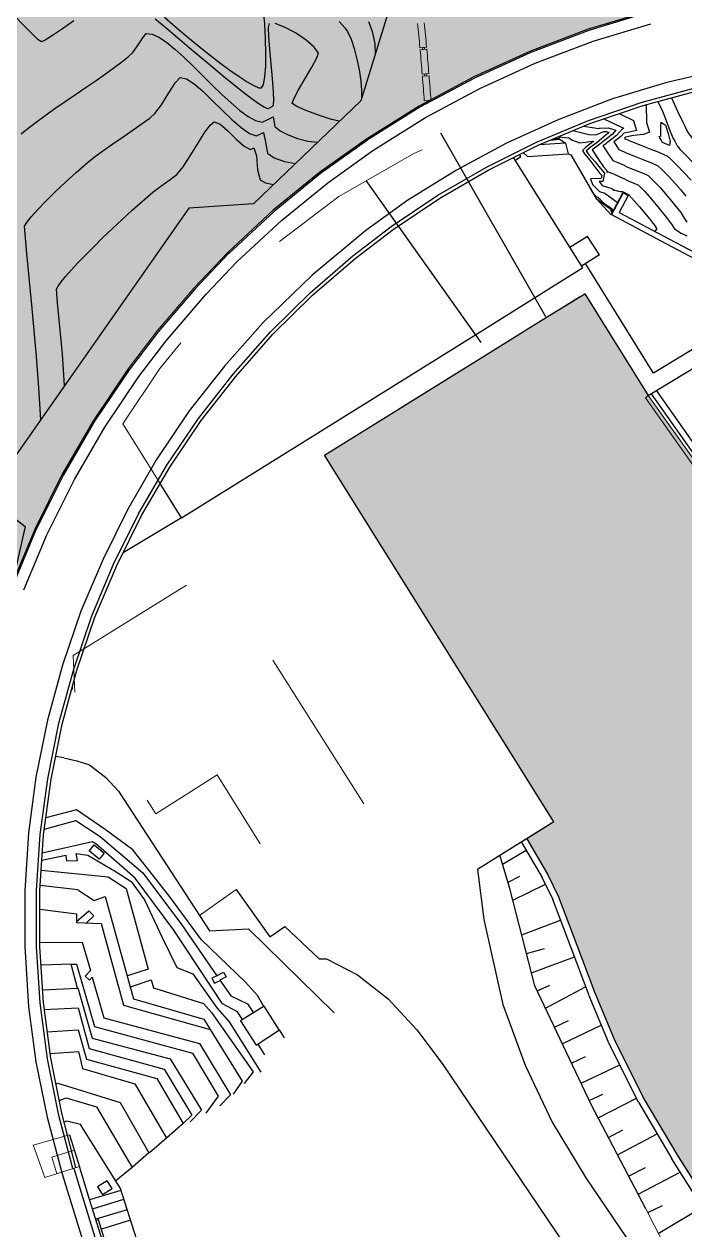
# Model space of a CAD drawing. Extents: x -367 to 63045, y 275 to 109039.
# Drawn here: x 62141.7 to 62200.9, y 108407.4 to 108515.5 of the extents above; entities that cross this region are included whole.
import ezdxf

# ---------------------------------------------------------------- set-up
doc = ezdxf.new("R2010")
doc.units = 0
doc.header["$LTSCALE"] = 25.401856
doc.header["$MEASUREMENT"] = 0
doc.linetypes.add('DOT', pattern=[0.55, 0.3, -0.25])
doc.linetypes.add('TRATTOPUNTO2', pattern=[12.7, 6.35, -3.175, 0, -3.175])
for name, color, linetype in [('assi', 6, 'TRATTOPUNTO2'), ('Bâti', 7, 'Continuous'), ('colore lago', 131, 'Continuous'), ('Couronnement', 7, 'Continuous'), ('curve livello 1m', 2, 'Continuous'), ('curve livello 5m', 7, 'Continuous'), ('LIN010CO', 2, 'Continuous'), ('LIN025CO', 7, 'Continuous'), ('pendenze', 2, 'Continuous'), ('Per+Mod Surf', 7, 'Continuous'), ('SCALE', 2, 'Continuous'), ('Strade', 7, 'Continuous'), ('TalusHautBas', 7, 'Continuous'), ('TRATTCOLO-32', 255, 'Continuous'), ('VOIRIE', 7, 'Continuous')]:
    doc.layers.add(name, color=color, linetype=linetype)
doc.layers.add('Colori bordi', color=5, linetype='Continuous', plot=False)
doc.layers.add('no_plot', color=5, linetype='Continuous', plot=False)

# ---------------------------------------------------------------- blocks, each defined once
blk = doc.blocks.new('INVISIBLE')
at = {"color": 0}
for p, q in [((-0.0375, 0), (0.0375, 0)), ((0, -0.0375), (0, 0.0375))]:
    blk.add_line(p, q, dxfattribs=at)
at = {"flags": 1}
for tag, p in [('POINTNUMBER', (0, 0)), ('COMMENT', (0, -1.25))]:
    blk.add_attdef(tag, p, '', height=1, dxfattribs=at)
blk = doc.blocks.new('barrageflott')
at = {"layer": 'TRATTCOLO-32'}
h = blk.add_hatch(color=256, dxfattribs=at)
h.paths.add_polyline_path([(0.29, 0.12, 0.002639), (0.13, 2.31), (-0.47, 2.26, -0.002639), (-0.31, 0.07)])
h.paths.add_polyline_path([(0.11, 2.5, 0.002639), (-0.08, 4.69), (-0.67, 4.64, -0.002639), (-0.48, 2.45)])
h.paths.add_polyline_path([(-0.09, 4.88, 0.002639), (-0.31, 7.07), (-0.9, 7.01, -0.002639), (-0.69, 4.82)])
h.paths.add_polyline_path([(-0.33, 7.26, 0.002639), (-0.57, 9.44), (-1.16, 9.38, -0.002639), (-0.92, 7.2)])
h.paths.add_polyline_path([(-0.59, 9.63, 0.002639), (-0.85, 11.82), (-1.45, 11.74, -0.002639), (-1.18, 9.56)])
h.paths.add_polyline_path([(-0.88, 12, 0.002639), (-1.17, 14.19), (-1.76, 14.1, -0.002639), (-1.47, 11.93)])
at = {"layer": 'LIN010CO', "lineweight": 0}
for p, q in [((-0.69, 4.82), (-0.09, 4.88)), ((-0.67, 4.64), (-0.08, 4.69)), ((-0.48, 2.45), (0.11, 2.5)), ((-0.47, 2.26), (0.13, 2.31)), ((-0.31, 0.07), (0.29, 0.12))]:
    blk.add_line(p, q, dxfattribs=at)
for centre in [(-0.38, 4.76), (-0.18, 2.38), (0, 0)]:
    blk.add_circle(centre, 0.095, dxfattribs=at)
for radius, start, end in [(207.74, 5.2868, 5.8917), (208.34, 5.2868, 5.8917), (207.74, 4.6296, 5.2345), (208.34, 4.6296, 5.2345), (207.74, 3.9725, 4.5773), (208.34, 3.9725, 4.5773)]:
    blk.add_arc((-207.55, -14.32), radius, start, end, dxfattribs=at)

msp = doc.modelspace()

# ---------------------------------------------------------------- hatches: boundary and pattern name
at = {"layer": 'colore lago', "linetype": 'Continuous', "lineweight": 0}
for points in [[(62184.44037, 108578.69715), (62185.03434, 108578.125), (62185.55328, 108577.07553), (62184.71184, 108576.84218), (62189.10999, 108571.21279), (62202.4034, 108574.89937), (62203.10581, 108574.00033), (62197.58567, 108564.24353), (62201.98383, 108558.61423), (62202.78383, 108560.02814), (62202.78383, 108558.46665), (62203.82904, 108556.4937), (62204.32435, 108555.55874), (62204.73393, 108554.78562), (62204.99715, 108554.28875), (62205.31668, 108553.6856), (62206.09904, 108553.14835), (62206.994, 108552.58011), (62207.77037, 108552.12865), (62208.28489, 108551.88137), (62208.98831, 108551.7939), (62209.75528, 108551.70767), (62210.27698, 108551.52482), (62211.05005, 108551.20587), (62211.84255, 108550.8465), (62212.31081, 108550.58878), (62213.28943, 108549.57594), (62214.66393, 108548.14578), (62215.45723, 108547.3376), (62216.16484, 108546.6219), (62216.68181, 108546.10437), (62216.90318, 108545.89072), (62217.44028, 108545.65476), (62218.04836, 108545.19124), (62218.87708, 108544.48294), (62219.4919, 108543.90061), (62219.85139, 108543.51423), (62220.22605, 108542.63483), (62220.56531, 108541.56721), (62220.9211, 108540.79857), (62221.36372, 108540.51775), (62221.86652, 108540.21289), (62222.46332, 108539.50212), (62223.10529, 108538.59681), (62223.70955, 108537.87247), (62224.20518, 108537.55122), (62224.69366, 108537.28115), (62225.15194, 108537.02649), (62225.71553, 108536.65965), (62226.50081, 108536.12628), (62227.3663, 108535.52374), (62228.1705, 108534.9494), (62229.08636, 108534.26713), (62230.1381, 108533.46091), (62231.0102, 108532.77261), (62231.91617, 108532.02959), (62232.79706, 108531.29172), (62233.57004, 108530.62991), (62234.15231, 108530.11507), (62234.46103, 108529.81812), (62235.02241, 108528.93574), (62235.50983, 108528.21194), (62236.1616, 108527.97079), (62237.88452, 108527.35259), (62236.19155, 108519.02067), (62235.95115, 108517.8376), (62230.60336, 108518.76617), (62225.09835, 108519.31118), (62219.53535, 108519.50718), (62213.99236, 108519.34019), (62208.44135, 108518.81819), (62202.96136, 108517.90819), (62197.53735, 108516.63019), (62192.21835, 108515.03521), (62187.02936, 108513.0682), (62181.96335, 108510.75821), (62177.07535, 108508.14421), (62172.35535, 108505.18521), (62168.15134, 108502.19022), (62163.99534, 108498.79922), (62159.92034, 108495.02322), (62156.87234, 108491.82123), (62153.58533, 108487.9912), (62151.00034, 108484.57322), (62147.89234, 108479.97022), (62145.09534, 108475.15423), (62142.62333, 108470.19523), (62140.49932, 108465.06123), (62138.70632, 108459.79123), (62137.26532, 108454.41924), (62136.17032, 108448.97023), (62135.44131, 108443.47724), (62135.08431, 108438.09823), (62135.07531, 108432.54122), (62135.4223, 108426.97924), (62136.1643, 108421.48524), (62137.24929, 108416.02824), (62138.11624, 108412.81415), (62136.87629, 108410.16824), (62132.8128, 108408.61126), (62132.07881, 108409.20236), (62131.22289, 108409.67071), (62130.50179, 108409.8758), (62129.73905, 108409.66836), (62128.79583, 108409.16644), (62127.82182, 108408.63823), (62126.9667, 108408.35186), (62126.4708, 108408.43826), (62125.54632, 108408.64534), (62123.26174, 108409.24028), (62120.33075, 108410.05585), (62117.14751, 108410.95602), (62114.10621, 108411.80472), (62111.601, 108412.46593), (62110.85667, 108412.63236), (62109.99272, 108412.81634), (62109.48217, 108412.93677), (62108.8675, 108413.23396), (62108.1109, 108413.60641), (62106.96975, 108414.09549), (62105.58923, 108414.65753), (62104.07452, 108415.25987), (62102.53083, 108415.86981), (62101.06332, 108416.45468), (62099.7772, 108416.98179), (62098.77764, 108417.41846), (62098.12077, 108417.74642), (62097.08202, 108418.402), (62094.14205, 108420.10043), (62090.9826, 108422.11739), (62089.00829, 108423.4159), (62089.0084, 108612.37278), (62120.88999, 108629.95032), (62123.51589, 108627.78348), (62127.40046, 108624.87082), (62132.09238, 108621.99255), (62137.11189, 108618.69874), (62141.9676, 108615.09259), (62145.99091, 108612.94276), (62152.41989, 108607.98332), (62153.53281, 108607.46368), (62154.64574, 108606.94403), (62153.74834, 108606.61531), (62152.36859, 108606.1099), (62157.20571, 108600.8529), (62170.15914, 108605.59782), (62170.93166, 108604.75824), (62166.215, 108594.58868), (62171.05211, 108589.33168), (62172.53972, 108592.53911), (62173.61881, 108592.04274), (62173.89927, 108591.77136), (62174.52108, 108591.27829), (62175.29877, 108590.71102), (62176.16099, 108590.1049), (62177.03637, 108589.49528), (62177.85355, 108588.91749), (62178.54117, 108588.40689), (62179.02787, 108587.99882), (62179.46911, 108587.46018), (62180.05431, 108586.73849), (62180.60099, 108586.11149), (62181.23677, 108585.39235), (62181.56921, 108585.00258), (62181.87023, 108584.35861), (62182.1683, 108583.51591), (62182.76671, 108581.60651), (62183.0726, 108580.72588), (62183.38664, 108580.01867)], [(62336.92323, 108293.04813), (62333.90524, 108303.27811), (62333.50124, 108310.92212), (62334.36424, 108318.97013), (62332.61625, 108325.87713), (62326.06826, 108334.70213), (62319.40526, 108340.13313), (62316.61826, 108344.33414), (62312.52126, 108349.63313), (62306.31327, 108355.78014), (62304.17027, 108355.55414), (62302.59827, 108357.25814), (62302.86027, 108361.51714), (62293.86072, 108373.91181), (62285.29071, 108385.71488), (62282.40962, 108385.02816), (62274.51151, 108391.43158), (62273.76615, 108394.55875), (62260.40498, 108410.55144), (62260.52889, 108410.65209), (62260.3153, 108410.90117), (62255.5903, 108416.41117), (62250.33131, 108421.94018), (62241.24231, 108431.17917), (62234.98331, 108437.62619), (62227.60532, 108445.26418), (62220.97633, 108452.32219), (62211.76733, 108462.6542), (62208.62233, 108466.7012), (62197.58734, 108482.1832), (62191.89137, 108491.3199), (62191.43882, 108491.03891), (62186.59769, 108488.03303), (62181.27969, 108484.73108), (62168.59034, 108476.85222), (62174.6282, 108467.19098), (62189.12332, 108443.99721), (62186.69934, 108442.47111), (62188.56332, 108439.28421), (62189.55032, 108437.2682), (62191.19031, 108432.91621), (62192.78731, 108428.64721), (62194.52631, 108424.4992), (62197.2043, 108419.1592), (62200.2003, 108414.07821), (62204.1643, 108407.81121), (62206.6852, 108403.75234), (62207.99329, 108401.6462), (62212.81229, 108394.01118), (62216.40901, 108388.33722), (62217.92529, 108388.60119), (62221.00729, 108386.75419), (62224.21728, 108383.37418), (62224.25628, 108374.64619), (62231.54027, 108364.01618), (62237.33527, 108356.54217), (62246.91026, 108344.37718), (62258.01525, 108328.60216), (62257.89824, 108328.25189), (62266.16024, 108316.11416), (62275.87224, 108302.28214), (62285.89723, 108284.80716), (62293.80836, 108270.24562), (62344.47634, 108270.24559), (62342.63322, 108276.55612), (62338.51123, 108287.84912)]]:
    msp.add_hatch(color=256, dxfattribs=at).paths.add_polyline_path(points)

# ---------------------------------------------------------------- linework, layer by layer
at = {"layer": 'assi', "ltscale": 3}
for p, q in [((62178.96706, 108505.72589), (62188.37801, 108489.29037)), ((62172.29593, 108501.46154), (62182.60357, 108486.94653))]:
    msp.add_line(p, q, dxfattribs=at)
at = {"layer": 'Bâti', "color": 2, "linetype": 'Continuous'}
for p, q in [((62190.17735, 108504.82322), (62187.80886, 108504.66429)), ((62188.79321, 108505.0773), (62189.66821, 108505.18164)), ((62189.0613, 108505.18979), (62189.66465, 108505.26172)), ((62186.15735, 108503.60722), (62186.05327, 108503.80308)), ((62186.38057, 108503.96497), (62186.76434, 108503.63122)), ((62186.76434, 108503.63122), (62190.41235, 108503.86023)), ((62185.47285, 108503.52237), (62191.68634, 108493.64222)), ((62185.68608, 108503.30347), (62186.15735, 108503.60722)), ((62194.25713, 108498.38938), (62195.31766, 108500.37788)), ((62195.34084, 108500.3655), (62194.52971, 108498.84725)), ((62195.78185, 108500.12988), (62194.97072, 108498.61163)), ((62195.34084, 108500.3655), (62195.78185, 108500.12988)), ((62194.29635, 108498.40722), (62194.25713, 108498.38938)), ((62194.52971, 108498.84725), (62194.29635, 108498.40722)), ((62194.29635, 108498.40722), (62198.72133, 108496.06042)), ((62192.14334, 108496.45522), (62190.55338, 108495.46758)), ((62193.21934, 108494.80122), (62192.14334, 108496.45522)), ((62198.72133, 108496.06042), (62210.30834, 108489.91521)), ((62193.21934, 108494.80122), (62191.60344, 108493.79747)), ((62198.05834, 108484.19321), (62191.96298, 108494.02081)), ((62189.16422, 108492.04613), (62191.70734, 108493.63222)), ((62182.20762, 108487.70747), (62189.16422, 108492.04613)), ((62188.24674, 108489.05695), (62191.89137, 108491.31991)), ((62191.89137, 108491.31991), (62197.58734, 108482.18322)), ((62183.40216, 108486.04894), (62188.24674, 108489.05695)), ((62155.78332, 108471.22724), (62182.20762, 108487.70747)), ((62202.08834, 108486.65622), (62198.05834, 108484.19321)), ((62168.59033, 108476.85224), (62183.40216, 108486.04894)), ((62197.58734, 108482.18322), (62202.95134, 108485.45621)), ((62202.88233, 108475.23621), (62197.87294, 108482.35748)), ((62198.31894, 108482.62963), (62203.27032, 108475.55693)), ((62189.12331, 108443.99722), (62168.59033, 108476.85224)), ((62155.78332, 108471.22724), (62153.86036, 108474.30746)), ((62155.78332, 108471.22724), (62150.54024, 108468.10019)), ((62146.00032, 108455.83925), (62145.99941, 108456.09844)), ((62189.12331, 108443.99722), (62182.30272, 108439.70309)), ((62189.12331, 108443.99722), (62183.34331, 108440.35822)), ((62186.21078, 108442.18537), (62188.07475, 108438.99847)), ((62186.69934, 108442.47112), (62188.56331, 108439.28422)), ((62148.39231, 108440.63724), (62147.4943, 108441.37125)), ((62147.49931, 108441.36725), (62147.95431, 108441.92824)), ((62147.95431, 108441.92824), (62148.84631, 108441.19124)), ((62148.84631, 108441.19124), (62148.39231, 108440.63724)), ((62188.05358, 108439.03467), (62189.04058, 108437.01866)), ((62188.56331, 108439.28422), (62189.55031, 108437.26822)), ((62189.01682, 108437.06718), (62190.65682, 108432.71519)), ((62189.55031, 108437.26822), (62191.1903, 108432.91623)), ((62190.65633, 108432.71647), (62192.25333, 108428.44747)), ((62191.1903, 108432.91623), (62192.7873, 108428.64723)), ((62158.94303, 108430.18892), (62159.5423, 108430.52524)), ((62159.5423, 108430.52524), (62159.78231, 108430.10223)), ((62158.9373, 108430.19724), (62158.4933, 108429.96225)), ((62158.4933, 108429.96225), (62158.7433, 108429.51224)), ((62158.7433, 108429.51224), (62159.2273, 108429.77423)), ((62159.78231, 108430.10223), (62159.2171, 108429.78859)), ((62192.25312, 108428.42327), (62193.99212, 108424.27526)), ((62192.7873, 108428.64723), (62194.5263, 108424.49922)), ((62163.1873, 108427.46324), (62161.0493, 108426.15224)), ((62164.5303, 108425.33123), (62163.1873, 108427.46324)), ((62161.0493, 108426.15224), (62162.4743, 108423.96023)), ((62162.4643, 108423.95324), (62164.54839, 108425.3433)), ((62194.00734, 108424.23896), (62196.68534, 108418.89896)), ((62194.5263, 108424.49922), (62197.2043, 108419.15922)), ((62196.70304, 108418.86366), (62199.69904, 108413.78266)), ((62197.2043, 108419.15922), (62200.2003, 108414.07822)), ((62145.7523, 108415.93224), (62146.6363, 108413.06625)), ((62200.2003, 108414.07822), (62204.16429, 108407.81122)), ((62147.54597, 108410.12694), (62146.6422, 108413.08446)), ((62206.47083, 108402.98252), (62199.69904, 108413.78266)), ((62146.13235, 108412.92246), (62148.34006, 108405.69646)), ((62149.11629, 108411.80924), (62148.25129, 108411.26325)), ((62148.25329, 108411.26424), (62148.68629, 108410.56925)), ((62148.68629, 108410.56925), (62149.5503, 108411.10924)), ((62149.5503, 108411.10924), (62149.11629, 108411.80924)), ((62148.68494, 108406.42226), (62147.54597, 108410.12694)), ((62148.35228, 108408.31725), (62148.12098, 108408.25663)), ((62149.05048, 108405.97275), (62148.35228, 108408.31725))]:
    msp.add_line(p, q, dxfattribs=at)
at = {"layer": 'Bâti', "color": 2, "linetype": 'Continuous', "lineweight": 0}
for p, q in [((62197.35268, 108481.99151), (62197.58734, 108482.18322)), ((62202.36208, 108474.87024), (62197.35268, 108481.99151))]:
    msp.add_line(p, q, dxfattribs=at)
at = {"layer": 'Bâti', "color": 2}
for p, q in [((62145.22331, 108449.72324), (62144.47792, 108449.84136)), ((62145.22331, 108449.72324), (62146.40431, 108449.45025)), ((62146.40431, 108449.45025), (62147.52232, 108449.08425)), ((62147.52232, 108449.08425), (62149.00932, 108447.96525)), ((62149.00932, 108447.96525), (62150.13931, 108446.74125)), ((62150.13931, 108446.74125), (62158.28731, 108434.22424)), ((62146.35632, 108445.05825), (62143.62326, 108444.34856)), ((62148.92231, 108443.29325), (62146.35632, 108445.05825)), ((62143.48803, 108443.34054), (62146.31631, 108444.11124)), ((62146.31631, 108444.11124), (62148.4943, 108442.65925)), ((62151.4233, 108441.46624), (62148.92231, 108443.29325)), ((62147.81631, 108442.19825), (62143.30827, 108441.16531)), ((62148.07331, 108442.04125), (62147.81631, 108442.19825)), ((62148.4943, 108442.65925), (62152.3243, 108439.41925)), ((62146.4493, 108440.52825), (62146.34332, 108441.15825)), ((62146.34332, 108441.15825), (62147.37531, 108441.00325)), ((62151.63131, 108438.93924), (62148.07331, 108442.04125)), ((62152.74731, 108439.76525), (62151.4233, 108441.46624)), ((62143.26713, 108440.5493), (62145.41131, 108440.98624)), ((62145.41131, 108440.98624), (62145.48631, 108440.49325)), ((62145.48631, 108440.49325), (62146.4493, 108440.52825)), ((62147.37531, 108441.00325), (62149.93031, 108439.50325)), ((62143.20707, 108439.64982), (62149.19331, 108439.06724)), ((62149.19331, 108439.06724), (62150.82931, 108438.02324)), ((62149.93031, 108439.50325), (62151.26331, 108438.62624)), ((62155.09031, 108434.29024), (62151.63131, 108438.93924)), ((62152.3243, 108439.41925), (62155.78031, 108434.78624)), ((62154.64431, 108437.39424), (62152.74731, 108439.76525)), ((62146.49931, 108437.89225), (62143.11581, 108438.2831)), ((62146.49931, 108437.89225), (62147.95431, 108436.93325)), ((62150.82931, 108438.02324), (62152.7923, 108430.77324)), ((62151.26331, 108438.62624), (62152.45031, 108436.99225)), ((62147.95431, 108436.93325), (62148.92931, 108437.30324)), ((62148.92931, 108437.30324), (62151.4803, 108428.11725)), ((62152.45031, 108436.99225), (62154.04531, 108433.60924)), ((62157.57331, 108433.41223), (62154.64431, 108437.39424)), ((62143.08927, 108436.15933), (62146.3633, 108435.73325)), ((62146.3633, 108435.73325), (62146.38131, 108435.74125)), ((62146.38131, 108435.74125), (62146.3723, 108434.97025)), ((62146.37327, 108435.05274), (62147.47439, 108435.99815)), ((62147.4713, 108436.00124), (62147.92031, 108435.54925)), ((62146.3723, 108434.97025), (62148.58231, 108434.85924)), ((62147.92031, 108435.54925), (62147.27881, 108434.92472)), ((62148.58231, 108434.85924), (62150.59331, 108427.54624)), ((62155.78031, 108434.78624), (62158.94303, 108430.18892)), ((62154.04531, 108433.60924), (62155.36431, 108430.94225)), ((62159.4473, 108427.68324), (62155.09031, 108434.29024)), ((62158.28731, 108434.22424), (62161.77031, 108434.39323)), ((62161.77031, 108434.39323), (62169.4633, 108426.86823)), ((62143.0964, 108433.16714), (62146.88631, 108433.19324)), ((62146.88631, 108433.19324), (62147.61231, 108430.66125)), ((62161.5073, 108429.60524), (62157.57331, 108433.41223)), ((62145.8833, 108431.23025), (62143.19698, 108431.13751)), ((62145.88295, 108431.23151), (62146.3833, 108431.22625)), ((62146.47031, 108429.08924), (62145.8833, 108431.23025)), ((62146.3833, 108431.22625), (62147.9883, 108425.63325)), ((62147.61231, 108430.66125), (62147.1353, 108430.16025)), ((62152.7923, 108430.77324), (62150.9453, 108430.17624)), ((62155.36431, 108430.94225), (62156.7943, 108430.37525)), ((62156.7943, 108430.37525), (62158.9393, 108427.30524)), ((62147.1353, 108430.16025), (62147.52431, 108429.80625)), ((62147.52431, 108429.80625), (62147.7853, 108430.06025)), ((62147.7853, 108430.06025), (62148.80631, 108426.41224)), ((62151.20531, 108429.18725), (62153.0663, 108429.81424)), ((62153.0663, 108429.81424), (62153.2813, 108429.11524)), ((62159.2171, 108429.78859), (62160.2003, 108428.40424)), ((62162.5833, 108428.41324), (62161.5073, 108429.60524)), ((62143.33127, 108428.92004), (62146.47031, 108429.08924)), ((62146.4783, 108429.10024), (62147.7753, 108424.60725)), ((62151.4803, 108428.11725), (62157.7713, 108426.28723)), ((62153.2813, 108429.11524), (62157.74429, 108427.71324)), ((62160.2003, 108428.40424), (62161.6913, 108427.67824)), ((62163.16322, 108427.44847), (62162.5833, 108428.41324)), ((62143.48179, 108427.16888), (62146.5103, 108427.29925)), ((62146.5103, 108427.29925), (62147.5123, 108423.67124)), ((62150.59331, 108427.54624), (62158.33231, 108425.37924)), ((62157.74429, 108427.71324), (62158.47231, 108426.89923)), ((62158.9393, 108427.30524), (62160.0343, 108426.07425)), ((62160.79331, 108426.94224), (62159.4473, 108427.68324)), ((62161.6913, 108427.67824), (62162.21019, 108426.86409)), ((62148.80631, 108426.41224), (62157.3903, 108424.13223)), ((62157.7713, 108426.28723), (62158.3363, 108425.38223)), ((62158.47231, 108426.89224), (62162.2083, 108421.58824)), ((62160.0343, 108426.07425), (62162.88198, 108421.54745)), ((62161.23518, 108426.26622), (62160.79331, 108426.94224)), ((62143.74782, 108425.17308), (62146.5173, 108425.34624)), ((62146.5173, 108425.34624), (62147.25329, 108422.71424)), ((62147.9883, 108425.63325), (62156.7753, 108423.24625)), ((62158.33231, 108425.37924), (62161.2203, 108420.74225)), ((62164.9933, 108424.62623), (62164.54839, 108425.3433)), ((62147.7753, 108424.60725), (62154.7503, 108422.74524)), ((62157.3903, 108424.13223), (62160.1703, 108419.52824)), ((62163.2463, 108423.10324), (62162.62971, 108424.06357)), ((62144.00684, 108423.22985), (62146.5533, 108423.39725)), ((62146.5533, 108423.39725), (62146.9033, 108421.87025)), ((62147.25329, 108422.71424), (62153.5803, 108420.98325)), ((62147.5123, 108423.67124), (62154.22529, 108421.81324)), ((62154.7503, 108422.74524), (62157.5603, 108418.13625)), ((62156.7753, 108423.24625), (62159.07029, 108419.40823)), ((62146.9033, 108421.87025), (62151.5823, 108420.50124)), ((62154.22529, 108421.81324), (62156.6903, 108417.68424)), ((62144.53232, 108420.47213), (62144.7043, 108420.54725)), ((62144.7043, 108420.54725), (62150.2743, 108418.83225)), ((62153.5803, 108420.98325), (62155.9143, 108416.94925)), ((62161.2173, 108420.74724), (62160.3993, 108419.58624)), ((62162.2083, 108421.58824), (62161.3983, 108420.52225)), ((62151.5823, 108420.50124), (62154.4293, 108415.63324)), ((62160.1703, 108419.52824), (62159.20829, 108418.54224)), ((62144.82785, 108419.00462), (62145.4553, 108419.26025)), ((62145.4553, 108419.26025), (62148.1723, 108418.43925)), ((62148.1723, 108418.43925), (62151.34377, 108413.01229)), ((62150.2743, 108418.83225), (62152.86129, 108414.31925)), ((62159.07029, 108419.40823), (62157.9553, 108417.85924)), ((62156.6903, 108417.68424), (62155.91929, 108416.96024)), ((62157.5603, 108418.13625), (62156.51629, 108417.08023)), ((62145.50729, 108417.16325), (62145.266, 108417.06052)), ((62146.7303, 108416.85024), (62145.50729, 108417.16325)), ((62150.30929, 108411.11625), (62146.7303, 108416.85024)), ((62155.9143, 108416.94925), (62154.4293, 108415.63324)), ((62154.4293, 108415.63324), (62152.90029, 108414.30825)), ((62152.86129, 108414.31925), (62151.34377, 108413.01229)), ((62151.3473, 108413.00625), (62149.88554, 108411.79516))]:
    msp.add_line(p, q, dxfattribs=at)
at = {"layer": 'Colori bordi', "linetype": 'Continuous', "lineweight": 0, "flags": 128}
for points in [[(62197.53735, 108516.63019), (62192.21835, 108515.03521), (62187.02936, 108513.0682), (62181.96335, 108510.75821), (62177.07535, 108508.14421), (62172.35535, 108505.18521), (62168.15134, 108502.19022), (62163.99534, 108498.79922), (62159.92034, 108495.02322), (62156.87234, 108491.82123), (62153.58533, 108487.9912), (62151.00034, 108484.57322), (62147.89234, 108479.97022), (62145.09534, 108475.15423), (62142.62333, 108470.19523), (62140.49932, 108465.06123)], [(62208.62233, 108466.7012), (62197.58734, 108482.1832), (62191.89137, 108491.3199), (62191.43882, 108491.03891), (62186.59769, 108488.03303), (62181.27969, 108484.73108), (62168.59034, 108476.85222), (62174.6282, 108467.19098), (62189.12332, 108443.99721), (62186.69934, 108442.47111), (62188.56332, 108439.28421), (62189.55032, 108437.2682), (62191.19031, 108432.91621), (62192.78731, 108428.64721), (62194.52631, 108424.4992), (62197.2043, 108419.1592), (62200.2003, 108414.07821), (62204.1643, 108407.81121)]]:
    msp.add_lwpolyline(points, dxfattribs=at)
at = {"layer": 'Couronnement', "color": 2, "linetype": 'Continuous'}
for p, q in [((62197.53735, 108516.63021), (62192.21835, 108515.03523)), ((62197.56316, 108516.51301), (62192.25273, 108514.92059)), ((62192.21835, 108515.03523), (62187.02936, 108513.06822)), ((62192.26089, 108514.92303), (62187.07189, 108512.95602)), ((62192.64735, 108513.95121), (62197.82535, 108515.49921)), ((62187.44335, 108511.97922), (62192.64735, 108513.95121)), ((62187.02936, 108513.06822), (62181.96335, 108510.75823)), ((62187.07189, 108512.95602), (62182.01304, 108510.64926)), ((62182.50335, 108509.72623), (62187.44335, 108511.97922)), ((62204.21835, 108511.39321), (62199.26035, 108510.24522)), ((62181.96335, 108510.75823), (62177.07535, 108508.14423)), ((62182.01994, 108510.65241), (62177.12957, 108508.03714)), ((62199.26035, 108510.24522), (62194.39235, 108508.77423)), ((62177.63335, 108507.12223), (62182.50335, 108509.72623)), ((62197.0407, 108508.4893), (62201.89438, 108509.79659)), ((62197.12835, 108508.20222), (62201.96235, 108509.50422)), ((62177.07535, 108508.14423), (62172.35535, 108505.18523)), ((62194.39235, 108508.77423), (62189.57435, 108506.94623)), ((62192.2446, 108506.85076), (62197.0407, 108508.4893)), ((62192.35135, 108506.57022), (62197.12835, 108508.20222)), ((62177.12957, 108508.03714), (62172.41884, 108505.08396)), ((62172.91035, 108504.16624), (62177.63335, 108507.12223)), ((62189.57435, 108506.94623), (62184.87634, 108504.81523)), ((62187.58873, 108504.89728), (62192.2446, 108506.85076)), ((62187.71335, 108504.62422), (62192.35135, 108506.57022)), ((62172.35535, 108505.18523), (62168.15134, 108502.19024)), ((62172.42483, 108505.08771), (62168.22082, 108502.09272)), ((62184.87634, 108504.81523), (62180.41035, 108502.39322)), ((62183.09338, 108502.67371), (62187.58873, 108504.89728)), ((62168.89834, 108501.25924), (62172.91035, 108504.16624)), ((62183.23534, 108502.40923), (62187.71335, 108504.62422)), ((62178.74627, 108500.14876), (62183.09338, 108502.67371)), ((62168.15134, 108502.19024), (62163.99534, 108498.79924)), ((62168.22721, 108502.09727), (62164.0692, 108498.70463)), ((62180.41035, 108502.39322), (62176.06035, 108499.69723)), ((62178.90535, 108499.89423), (62183.23534, 108502.40923)), ((62164.72934, 108497.88824), (62168.89834, 108501.25924)), ((62176.06035, 108499.69723), (62172.29234, 108496.99824)), ((62174.55624, 108497.333), (62178.74627, 108500.14876)), ((62174.73134, 108497.08922), (62178.90535, 108499.89423)), ((62163.99534, 108498.79924), (62159.92034, 108495.02324)), ((62164.0692, 108498.70463), (62160.00163, 108494.93552)), ((62160.73934, 108494.18124), (62164.72934, 108497.88824)), ((62171.13481, 108494.71397), (62174.55624, 108497.333)), ((62172.29234, 108496.99824), (62167.46534, 108492.99723)), ((62171.32434, 108494.48124), (62174.73134, 108497.08922)), ((62159.92034, 108495.02324), (62156.87234, 108491.82124)), ((62160.00715, 108494.94061), (62156.95915, 108491.73862)), ((62157.99534, 108491.29124), (62160.73934, 108494.18124)), ((62167.31364, 108491.4057), (62171.13481, 108494.71397)), ((62167.51734, 108491.18524), (62171.32434, 108494.48124)), ((62167.46534, 108492.99723), (62163.04934, 108488.71024)), ((62156.96339, 108491.74309), (62153.67605, 108487.91335)), ((62154.39133, 108487.10724), (62157.99534, 108491.29124)), ((62163.74637, 108487.88963), (62167.31364, 108491.4057)), ((62163.96434, 108487.68324), (62167.51734, 108491.18524)), ((62163.04934, 108488.71024), (62159.63034, 108484.83524)), ((62153.67605, 108487.91335), (62151.09569, 108484.50113)), ((62160.40259, 108484.10016), (62163.74637, 108487.88963)), ((62160.63334, 108483.90824), (62163.96434, 108487.68324)), ((62151.96534, 108483.88624), (62154.39133, 108487.10724)), ((62151.00034, 108484.57325), (62147.89234, 108479.97024)), ((62151.09955, 108484.50625), (62147.99155, 108479.90325)), ((62159.63034, 108484.83524), (62156.47534, 108480.80924)), ((62148.91232, 108479.36625), (62151.96534, 108483.88624)), ((62157.29259, 108480.13084), (62160.40259, 108484.10016)), ((62157.53534, 108479.95424), (62160.63334, 108483.90824)), ((62147.89234, 108479.97024), (62145.09534, 108475.15425)), ((62156.47534, 108480.80924), (62153.54132, 108476.45824)), ((62154.46295, 108475.94163), (62157.29259, 108480.13084)), ((62147.9961, 108479.90998), (62145.19871, 108475.09332)), ((62146.17633, 108474.66325), (62148.91232, 108479.36625)), ((62154.71733, 108475.78224), (62157.53534, 108479.95424)), ((62153.54132, 108476.45824), (62150.97833, 108472.01124)), ((62151.93795, 108471.57837), (62154.46295, 108475.94163)), ((62152.20233, 108471.43625), (62154.71733, 108475.78224)), ((62145.09534, 108475.15425), (62142.62333, 108470.19525)), ((62145.19871, 108475.09332), (62142.73046, 108470.14185)), ((62143.69833, 108469.70825), (62146.17633, 108474.66325)), ((62150.97833, 108472.01124), (62148.74333, 108467.53824)), ((62149.69563, 108467.07764), (62151.93795, 108471.57837)), ((62149.96832, 108466.95225), (62152.20233, 108471.43625)), ((62142.62333, 108470.19525), (62140.49932, 108465.06125)), ((62142.73422, 108470.14938), (62140.61021, 108465.01538)), ((62141.64733, 108464.76825), (62143.69833, 108469.70825)), ((62148.74333, 108467.53824), (62146.76533, 108462.85825)), ((62147.7387, 108462.44187), (62149.69563, 108467.07764)), ((62148.01932, 108462.33525), (62149.96832, 108466.95225)), ((62146.76533, 108462.85825), (62145.11232, 108458.01625)), ((62146.12036, 108457.67122), (62147.7387, 108462.44187)), ((62146.40732, 108457.58324), (62148.01932, 108462.33525)), ((62145.11232, 108458.01625), (62143.76032, 108453.09625)), ((62144.78725, 108452.81857), (62146.12036, 108457.67122)), ((62145.07932, 108452.74925), (62146.40732, 108457.58324)), ((62143.76032, 108453.09625), (62142.73831, 108447.99625)), ((62143.79027, 108447.8498), (62144.78725, 108452.81857)), ((62144.08632, 108447.80025), (62145.07932, 108452.74925)), ((62142.73831, 108447.99625), (62142.05931, 108442.99225)), ((62143.12065, 108442.85824), (62143.79027, 108447.8498)), ((62143.41931, 108442.82825), (62144.08632, 108447.80025)), ((62142.05931, 108442.99225), (62141.73431, 108437.79925)), ((62142.78529, 108437.83587), (62143.12065, 108442.85824)), ((62143.0853, 108437.82624), (62143.41931, 108442.82825)), ((62142.79732, 108432.77384), (62142.78529, 108437.83587)), ((62143.09731, 108432.78324), (62143.0853, 108437.82624)), ((62141.73431, 108437.79925), (62141.7383, 108432.81625)), ((62141.7383, 108432.81625), (62142.06329, 108427.40525)), ((62143.1015, 108427.75129), (62142.79732, 108432.77384)), ((62143.4003, 108427.78025), (62143.09731, 108432.78324)), ((62142.06329, 108427.40525), (62142.73129, 108422.47825)), ((62143.76834, 108422.74857), (62143.1015, 108427.75129)), ((62144.06531, 108422.79125), (62143.4003, 108427.78025)), ((62144.76364, 108417.80611), (62143.76834, 108422.74857)), ((62145.05729, 108417.86524), (62144.06531, 108422.79125)), ((62142.73129, 108422.47825), (62143.7303, 108417.51826)), ((62143.7303, 108417.51826), (62145.01429, 108412.65225)), ((62146.0279, 108412.92793), (62144.7669, 108417.78993)), ((62146.31829, 108413.00324), (62145.05729, 108417.86524))]:
    msp.add_line(p, q, dxfattribs=at)
at = {"layer": 'Couronnement', "color": 2, "linetype": 'Continuous', "lineweight": 0}
for p, q in [((62156.87267, 108491.82096), (62153.58533, 108487.99122)), ((62153.58069, 108487.98546), (62151.00034, 108484.57324))]:
    msp.add_line(p, q, dxfattribs=at)
at = {"layer": 'curve livello 5m', "color": 2, "flags": 128}
for points in [[(62141.4252, 108505.66281), (62142.03182, 108506.15813), (62142.75127, 108506.70494), (62143.56012, 108507.2921), (62144.43495, 108507.90847), (62145.35233, 108508.54292), (62146.28886, 108509.1843), (62147.2211, 108509.82147), (62148.12564, 108510.4433), (62148.97907, 108511.03864), (62149.75795, 108511.59636), (62150.43887, 108512.10532), (62150.99841, 108512.55437), (62151.41314, 108512.93238), (62151.84677, 108513.53524), (62152.30093, 108514.26589), (62152.62196, 108514.63803), (62153.13267, 108514.58545), (62153.7377, 108514.31232), (62154.42236, 108513.85394), (62155.17196, 108513.24562), (62155.97181, 108512.52266), (62156.80723, 108511.72037), (62157.66353, 108510.87406), (62158.52601, 108510.01902), (62159.38, 108509.19057), (62160.2108, 108508.424), (62161.00372, 108507.75463), (62161.74408, 108507.21776), (62162.41719, 108506.8487), (62163.00836, 108506.68274), (62163.51207, 108506.94288), (62163.97265, 108507.16192), (62164.13795, 108506.31304), (62164.61046, 108505.92901), (62165.32111, 108505.56064), (62166.17807, 108505.24208), (62167.08955, 108505.00744), (62167.9637, 108504.89087)], [(62199.66917, 108508.88657), (62200.33842, 108507.40619), (62200.44371, 108507.19849), (62200.67984, 108506.69024), (62200.85169, 108506.33713), (62201.12406, 108505.75638), (62201.55873, 108505.24404), (62202.16531, 108504.63664), (62202.78444, 108504.0188), (62203.25676, 108503.47519), (62203.25676, 108503.47519), (62203.70917, 108502.64742), (62206.28183, 108500.04201), (62208.391, 108497.90599)], [(62191.78992, 108506.33465), (62193.17103, 108506.13705), (62193.21742, 108506.15597), (62193.98088, 108506.19832), (62194.68478, 108505.96784), (62194.34638, 108505.58911), (62193.84308, 108505.20364), (62193.3818, 108504.80366), (62192.89697, 108504.46489), (62192.557, 108504.21861), (62192.557, 108504.21861), (62193.14045, 108503.36129), (62193.58691, 108502.70528), (62193.89041, 108502.35532), (62193.86542, 108502.22886), (62193.95911, 108502.23214), (62193.98721, 108502.23313), (62193.99863, 108502.23353), (62194.00382, 108502.23371), (62194.00629, 108502.23379), (62194.00709, 108502.23474), (62194.47206, 108502.05951), (62195.37749, 108501.64623), (62195.37749, 108501.64623), (62195.39472, 108501.63703), (62195.72242, 108501.45978), (62196.50758, 108501.14561), (62196.71218, 108501.0533), (62197.26517, 108500.49089), (62197.87813, 108499.78749), (62198.55904, 108498.97297), (62199.19504, 108498.18471), (62199.67323, 108497.56009), (62199.67323, 108497.56009), (62199.94601, 108497.13482), (62200.52301, 108496.76016), (62201.03169, 108496.50138)]]:
    msp.add_lwpolyline(points, dxfattribs=at)
at = {"layer": 'LIN025CO', "color": 2, "linetype": 'Continuous', "lineweight": 0}
for p, q in [((62160.68131, 108437.92224), (62157.39814, 108435.5902)), ((62197.36829, 108409.28523), (62198.88629, 108406.29722))]:
    msp.add_line(p, q, dxfattribs=at)
at = {"layer": 'LIN025CO', "color": 2, "linetype": 'DOT', "lineweight": 0, "ltscale": 2}
for p, q in [((62142.48649, 108415.01492), (62145.7523, 108415.93224)), ((62142.4813, 108415.02925), (62143.54291, 108412.09527)), ((62146.17571, 108414.55952), (62144.14968, 108413.92356)), ((62146.62729, 108413.09545), (62143.54291, 108412.09527)), ((62144.14968, 108413.92356), (62144.60717, 108412.44038))]:
    msp.add_line(p, q, dxfattribs=at)
at = {"layer": 'LIN025CO', "color": 2, "linetype": 'DOT', "lineweight": 0, "ltscale": 2, "flags": 128}
msp.add_lwpolyline([(62153.86036, 108474.30746), (62150.51965, 108479.65867), (62153.8404, 108484.61435), (62158.38969, 108490.1574), (62163.72107, 108495.35315), (62169.87207, 108500.03005), (62176.60053, 108503.90155), (62183.41335, 108506.79723), (62185.47285, 108503.52237)], dxfattribs=at)
msp.add_lwpolyline([(62172.10283, 108445.59444), (62158.71533, 108466.73224), (62146.06624, 108458.90171), (62146.39197, 108451.93313), (62150.21832, 108449.83225), (62153.48931, 108444.69825), (62158.97177, 108448.19299), (62163.81131, 108440.42724), (62172.10283, 108445.59444)], close=True, dxfattribs=at)
at = {"layer": 'no_plot', "flags": 128}
for points in [[(62154.2588, 108516.11064), (62155.2097, 108515.26955), (62156.20208, 108514.42156), (62157.21138, 108513.58665), (62158.21308, 108512.78478), (62159.18263, 108512.03593), (62160.09551, 108511.36008), (62160.92716, 108510.77718), (62161.65304, 108510.30723), (62162.24863, 108509.97018), (62162.68939, 108509.78601), (62162.95076, 108509.7747), (62163.12769, 108510.087), (62163.24804, 108510.7632), (62163.31507, 108511.72172), (62163.33201, 108512.881), (62163.30213, 108514.15948), (62163.22866, 108515.47558), (62163.11486, 108516.74775)], [(62146.11856, 108515.78442), (62145.10353, 108515.05795), (62144.21849, 108514.45071), (62143.56515, 108514.03671), (62143.24521, 108513.88999), (62143.24521, 108513.88999), (62142.94876, 108514.09116), (62142.39057, 108514.60826), (62141.65361, 108515.3519), (62140.8208, 108516.23267)], [(62163.63634, 108515.55091), (62163.55201, 108515.18607), (62163.56688, 108514.36221), (62163.64937, 108513.22822), (62163.76789, 108511.93296), (62163.89086, 108510.62531), (62163.9867, 108509.45416), (62164.02382, 108508.56837), (62163.97064, 108508.11682), (62163.97064, 108508.11682), (62163.53466, 108507.90018), (62163.21693, 108508.01664), (62162.73366, 108508.30728), (62162.10578, 108508.74997), (62161.35424, 108509.32258), (62160.49998, 108510.00298), (62159.56396, 108510.76906), (62158.56712, 108511.59867), (62157.53039, 108512.46971), (62156.47474, 108513.36003), (62155.42109, 108514.24752), (62154.39041, 108515.11005), (62153.40362, 108515.92548)], [(62169.90568, 108515.71785), (62170.41375, 108515.15303), (62170.66002, 108514.83451), (62170.96612, 108514.13147), (62171.24695, 108513.285), (62171.49171, 108512.34823), (62171.68959, 108511.37427), (62171.82982, 108510.41626), (62171.90159, 108509.52731), (62171.89411, 108508.76056)], [(62172.54127, 108515.72992), (62172.86632, 108514.83439), (62173.08705, 108513.74797), (62173.13726, 108512.79659)], [(62169.94215, 108506.78719), (62169.22275, 108506.94149), (62168.15098, 108507.28335), (62167.01302, 108507.70637), (62166.09507, 108508.10417), (62165.68331, 108508.37036), (62165.68331, 108508.37036), (62165.82366, 108508.78815), (62166.26363, 108509.60221), (62166.85446, 108510.61547), (62167.4474, 108511.63084), (62167.89367, 108512.45124), (62168.04452, 108512.8796), (62168.04452, 108512.8796), (62167.67386, 108513.41842), (62166.929, 108514.0583), (62165.9814, 108514.69538), (62165.00247, 108515.22576), (62164.16364, 108515.54557)], [(62143.17185, 108480.04698), (62142.99216, 108482.8711), (62142.78713, 108485.69349), (62142.78713, 108485.69349), (62142.39102, 108489.99221), (62141.91165, 108494.93847), (62141.70848, 108497.38778), (62141.70848, 108497.38778), (62141.90619, 108497.71501), (62142.31336, 108498.2172), (62142.89714, 108498.86118), (62143.62468, 108499.6138), (62144.46312, 108500.44188), (62145.37961, 108501.31228), (62146.3413, 108502.19182), (62147.31534, 108503.04735), (62147.31534, 108503.04735), (62147.94978, 108503.55253), (62148.74169, 108504.12914), (62149.63003, 108504.74813), (62150.55376, 108505.38047), (62151.45184, 108505.99714), (62152.26324, 108506.5691), (62152.92691, 108507.06731), (62153.38182, 108507.46274), (62153.38182, 108507.46274), (62153.9814, 108508.25861), (62154.64364, 108509.31955), (62155.24605, 108510.25787), (62155.6661, 108510.68588), (62156.21481, 108510.56818), (62156.90032, 108510.13141), (62157.68637, 108509.46276), (62158.53667, 108508.64946), (62159.41493, 108507.7787), (62160.28489, 108506.9377), (62161.11025, 108506.21366), (62161.85473, 108505.6938), (62162.48206, 108505.46531), (62163.11486, 108505.77976), (62163.30176, 108504.91428), (62163.47555, 108503.92749), (62164.08267, 108503.51195), (62165.01219, 108503.16641), (62165.98526, 108502.99455)], [(62197.40767, 108508.27745), (62197.4406, 108506.67148), (62197.71099, 108505.78718), (62197.17379, 108505.59726), (62196.27694, 108505.51671), (62195.53738, 108505.34715), (62195.51227, 108505.31904), (62195.45567, 108505.27569), (62195.49707, 108505.21486), (62195.54488, 108505.19433), (62195.54542, 108505.19404), (62195.55579, 108505.18843), (62196.08605, 108504.9674), (62196.92055, 108504.63915), (62197.8193, 108504.28678), (62198.5423, 108503.99341), (62199.32055, 108503.64231), (62199.63685, 108503.36397), (62200.15858, 108502.84779), (62200.78716, 108502.19406), (62201.42397, 108501.50304)], [(62198.43003, 108508.55281), (62198.86196, 108507.68275), (62199.18028, 108506.8425), (62199.54211, 108505.85191), (62199.56549, 108505.8058), (62199.81845, 108505.24723), (62199.96852, 108505.00375), (62200.17337, 108504.58286), (62200.19517, 108504.53637), (62200.42691, 108504.28202), (62200.88586, 108503.79759), (62201.55092, 108503.11999), (62202.327, 108502.3377), (62202.81024, 108501.84043), (62202.95575, 108501.66333), (62203.44031, 108500.91373), (62203.98043, 108500.03115), (62204.33504, 108499.513), (62204.36124, 108499.4985), (62204.98655, 108498.94354), (62205.68951, 108498.21947), (62206.36872, 108497.52002)], [(62193.61857, 108507.00315), (62195.19409, 108506.2493), (62195.33445, 108506.18214), (62195.35427, 108506.11735), (62195.27267, 108506.10083), (62194.73501, 108505.49909), (62194.34866, 108505.2012), (62193.87803, 108504.84272), (62193.75077, 108504.73238), (62193.52322, 108504.57097), (62193.68419, 108504.33445), (62193.89662, 108504.02231), (62194.40959, 108503.26855), (62194.84856, 108503.07644), (62195.43329, 108502.82893), (62195.44495, 108502.8227), (62195.66688, 108502.70267), (62196.36099, 108502.4233), (62197.18582, 108502.09488), (62197.58163, 108501.9163), (62198.00786, 108501.51222), (62198.65144, 108500.82827), (62199.29256, 108500.08663), (62199.97494, 108499.25612), (62200.49386, 108498.5859), (62200.79768, 108498.10577), (62201.04327, 108497.72937)], [(62194.9694, 108507.46464), (62196.25884, 108506.84768), (62196.53263, 108505.95226), (62196.02788, 108505.83219), (62195.40502, 108505.72399), (62195.12364, 108505.40907), (62194.48945, 108504.92333), (62194.95333, 108504.2417), (62195.48908, 108504.01163), (62195.49519, 108504.00837), (62195.61133, 108503.94555), (62196.20457, 108503.70218), (62197.09851, 108503.35218), (62197.86406, 108503.04415), (62198.45109, 108502.7793), (62198.80731, 108502.45577), (62199.39495, 108501.85812), (62200.03771, 108501.16566), (62200.482, 108500.6517), (62200.95488, 108500.07617)], [(62145.30711, 108483.10023), (62145.21775, 108484.5048), (62145.11577, 108485.90851), (62145.11577, 108485.90851), (62144.91877, 108488.04646), (62144.68036, 108490.50646), (62144.57931, 108491.72462), (62144.57931, 108491.72462), (62144.7256, 108491.99979), (62145.00129, 108492.38433), (62145.3946, 108492.86635), (62145.89375, 108493.43395), (62146.48697, 108494.07525), (62147.16246, 108494.77835), (62147.90847, 108495.53137), (62148.7132, 108496.32241), (62149.56488, 108497.13959), (62150.45172, 108497.97102), (62151.36196, 108498.8048), (62152.28381, 108499.62905), (62153.20548, 108500.43188), (62153.20548, 108500.43188), (62153.91676, 108500.95927), (62154.76819, 108501.54456), (62155.3505, 108501.9931), (62155.3505, 108501.9931), (62155.91927, 108502.702), (62156.5557, 108503.66866), (62157.2064, 108504.72411), (62157.81798, 108505.6994), (62158.33706, 108506.42559), (62158.71025, 108506.73372), (62159.22827, 108506.52146), (62159.91259, 108505.92457), (62160.66244, 108505.18522), (62161.37708, 108504.5456), (62161.95575, 108504.24788), (62162.25707, 108504.39761), (62162.49845, 108503.66762), (62162.58974, 108502.43816), (62162.81315, 108501.54195), (62163.31208, 108501.25489), (62164.00681, 108501.09822)], [(62190.83737, 108505.93499), (62192.26011, 108505.58172), (62192.90527, 108505.55536), (62193.62215, 108505.84764), (62193.8491, 108505.86023), (62194.05834, 108505.79172), (62193.95775, 108505.67914), (62193.80813, 108505.56455), (62193.39363, 108505.20422), (62193.01282, 108504.87494), (62192.38648, 108504.43066), (62192.01273, 108504.12335), (62192.27477, 108503.7727), (62192.82579, 108503.14774), (62193.1504, 108502.71175), (62193.6536, 108502.13153), (62193.50774, 108501.39324), (62193.20141, 108501.38366), (62193.45925, 108501.02336), (62194.33102, 108500.73901), (62194.51277, 108500.60341), (62194.52663, 108500.60065), (62194.56325, 108500.5938), (62194.58824, 108500.58913), (62194.90995, 108500.52527), (62194.91325, 108500.52468), (62194.91713, 108500.52392), (62194.94245, 108500.51935), (62195.10498, 108500.48656), (62195.11487, 108500.48691), (62195.18494, 108500.48936), (62195.2184, 108500.49053), (62195.22915, 108500.50327), (62195.3217, 108500.46353), (62195.34448, 108500.45136), (62195.77796, 108500.2169), (62195.82934, 108500.19634), (62195.84272, 108500.1903), (62195.87891, 108500.1535), (62196.7877, 108499.12052), (62197.58035, 108498.18015), (62198.14088, 108497.47358), (62198.3533, 108497.14196), (62198.3533, 108497.14196), (62198.16692, 108496.91793)], [(62189.52375, 108505.38382), (62190.46876, 108505.30006), (62190.80283, 108505.08324), (62191.44833, 108504.8326), (62191.97937, 108504.89931), (62192.57244, 108504.98326), (62192.63952, 108504.97366), (62192.70742, 108505.00135), (62192.64385, 108504.94623), (62192.6186, 108504.92831), (62191.97739, 108504.4213), (62191.68198, 108504.15819), (62191.88442, 108503.86064), (62192.33867, 108503.27944), (62192.54476, 108503.04569), (62192.88996, 108502.5824), (62193.24163, 108502.10971), (62193.4168, 108501.90773), (62193.36602, 108501.65072), (62192.40792, 108501.62075), (62192.587, 108501.12111), (62193.21435, 108500.49387), (62193.69432, 108500.33731), (62194.25656, 108499.91367), (62194.79032, 108499.5196), (62194.79032, 108499.5196), (62194.85106, 108499.5075)], [(62194.47158, 108498.79992), (62193.79019, 108499.29307), (62193.54754, 108499.47181), (62193.504, 108499.52072), (62193.38446, 108499.655), (62193.31286, 108499.73543), (62193.28671, 108499.76468), (62193.05761, 108499.93561), (62192.96945, 108499.96437), (62192.6086, 108500.3585), (62192.34502, 108500.83692)], [(62194.35085, 108498.56947), (62194.24239, 108498.78365), (62194.40334, 108498.67033)]]:
    msp.add_lwpolyline(points, dxfattribs=at)
msp.add_lwpolyline([(62199.53685, 108505.02824), (62199.47902, 108504.60248), (62199.07635, 108504.78415), (62198.87465, 108504.86486), (62198.71125, 108505.14749), (62198.63082, 108505.28662), (62198.59092, 108505.35564), (62198.55122, 108505.4243), (62198.74515, 108505.46356), (62198.7242, 108505.5321), (62198.72216, 108505.6313), (62198.72201, 108506.36938), (62198.73011, 108506.70718), (62198.73011, 108506.70718), (62199.11795, 108506.4397), (62199.37102, 108505.68154), (62199.36944, 108505.67674), (62199.37261, 108505.67442), (62199.37442, 108505.66636), (62199.524, 108505.08824)], close=True, dxfattribs=at)
at = {"layer": 'pendenze', "linetype": 'Continuous'}
for p, q in [((62184.54294, 108440.20087), (62186.65051, 108441.43356)), ((62185.0269, 108438.5772), (62186.07877, 108439.11676)), ((62185.46265, 108436.96152), (62188.37137, 108438.38556)), ((62186.25189, 108433.85969), (62189.73141, 108435.17091)), ((62186.67575, 108432.19386), (62188.28287, 108432.62993)), ((62187.11894, 108430.45204), (62190.96518, 108431.89088)), ((62187.62883, 108428.84022), (62188.77397, 108429.33577)), ((62188.37001, 108427.28206), (62191.97508, 108429.19128)), ((62189.1753, 108425.58911), (62190.43308, 108426.18741)), ((62189.88447, 108424.09825), (62193.37105, 108425.75672)), ((62190.71523, 108422.35176), (62191.95607, 108422.942)), ((62191.57145, 108420.55174), (62195.03117, 108422.19743)), ((62192.30607, 108419.00735), (62193.52309, 108419.58625)), ((62193.10401, 108417.44264), (62196.52013, 108419.2284)), ((62194.0155, 108415.69901), (62195.32027, 108416.38108)), ((62194.82359, 108414.15315), (62198.38334, 108416.014)), ((62195.83048, 108412.227), (62197.34253, 108413.01742)), ((62196.67425, 108410.61289), (62200.45306, 108412.58825)), ((62197.53559, 108408.95593), (62198.85141, 108409.59764)), ((62198.47879, 108407.09932), (62202.42229, 108409.43943))]:
    msp.add_line(p, q, dxfattribs=at)
at = {"layer": 'Per+Mod Surf', "color": 2, "linetype": 'Continuous'}
for p, q in [((62174.50105, 108517.2243), (62171.84935, 108508.61523)), ((62171.84935, 108508.61523), (62162.21235, 108499.37824)), ((62189.66821, 108505.18164), (62190.17735, 108504.82322)), ((62190.17735, 108504.82322), (62190.41235, 108503.86023)), ((62190.41235, 108503.86023), (62190.66335, 108503.76622)), ((62190.66335, 108503.76622), (62192.91434, 108499.84523)), ((62192.91434, 108499.84523), (62194.25713, 108498.38938)), ((62195.78185, 108500.12988), (62194.97072, 108498.61163)), ((62195.31766, 108500.37788), (62195.34084, 108500.3655)), ((62195.34084, 108500.3655), (62195.78185, 108500.12988)), ((62156.42735, 108499.00125), (62138.41232, 108473.24125)), ((62162.21235, 108499.37824), (62156.42735, 108499.00125)), ((62194.97072, 108498.61163), (62199.50137, 108496.20929)), ((62199.50137, 108496.20929), (62210.54171, 108490.35523)), ((62140.65632, 108471.33525), (62141.77533, 108470.47025)), ((62141.77533, 108470.47025), (62140.59389, 108465.28983))]:
    msp.add_line(p, q, dxfattribs=at)
at = {"layer": 'SCALE', "linetype": 'Continuous'}
for p, q in [((62150.35529, 108410.95424), (62147.54529, 108410.10924)), ((62152.14829, 108405.28424), (62150.31129, 108411.12224)), ((62147.79429, 108409.30625), (62150.60428, 108410.17025)), ((62150.91329, 108409.20624), (62148.08909, 108408.36037)), ((62151.2087, 108408.27027), (62148.60029, 108407.48725))]:
    msp.add_line(p, q, dxfattribs=at)
at = {"layer": 'Strade', "color": 2, "linetype": 'Continuous', "flags": 128}
for points in [[(62182.30272, 108439.70309), (62182.8583, 108435.24323), (62184.5553, 108427.60423), (62186.5563, 108422.16922)], [(62160.68131, 108437.92224), (62163.68731, 108433.69024), (62165.0423, 108434.60824), (62168.0943, 108431.69123), (62168.77031, 108431.71023), (62171.5473, 108430.26423), (62174.28031, 108428.10723), (62176.8523, 108425.34322), (62179.1263, 108422.32323), (62189.30929, 108407.22722), (62198.10628, 108393.99522), (62200.87028, 108389.35522), (62203.56228, 108384.27622), (62206.51927, 108377.76822), (62209.93126, 108367.5412), (62212.87326, 108356.28221), (62215.4576, 108348.97424), (62218.13665, 108342.58398), (62221.19887, 108336.34918), (62232.90419, 108313.7301), (62245.7509, 108288.82057), (62249.17778, 108281.70658), (62252.60171, 108273.79209), (62253.93911, 108270.24566)], [(62145.01429, 108412.65225), (62145.4013, 108411.36924), (62149.33829, 108398.70325), (62152.60328, 108388.15824), (62154.16527, 108383.23525), (62157.14227, 108373.67224), (62160.39227, 108363.27524), (62161.69726, 108359.16124), (62165.20426, 108349.62223), (62169.32525, 108340.07923), (62174.14525, 108331.06924), (62182.20823, 108317.42122), (62201.50822, 108287.42121), (62210.00121, 108285.88321), (62212.44622, 108285.3782), (62218.82721, 108274.2882), (62220.97158, 108270.24568)]]:
    msp.add_lwpolyline(points, dxfattribs=at)
at = {"layer": 'TalusHautBas', "color": 2, "linetype": 'DOT'}
msp.add_line((62192.91434, 108499.84523), (62194.44456, 108498.74955), dxfattribs=at)
at = {"layer": 'TalusHautBas', "color": 2, "linetype": 'Continuous'}
for p, q in [((62185.1953, 108438.01222), (62184.33031, 108440.91422)), ((62187.4143, 108429.29123), (62185.1953, 108438.01222)), ((62192.5083, 108418.58223), (62187.4143, 108429.29123)), ((62197.36829, 108409.28523), (62192.5083, 108418.58223))]:
    msp.add_line(p, q, dxfattribs=at)
at = {"layer": 'VOIRIE', "linetype": 'Continuous'}
for p, q in [((62186.5563, 108422.16922), (62188.97129, 108417.06723)), ((62188.97129, 108417.06723), (62192.00929, 108412.09022)), ((62192.00929, 108412.09022), (62195.62329, 108406.70822))]:
    msp.add_line(p, q, dxfattribs=at)

# ---------------------------------------------------------------- block references
at = {"layer": 'Bâti', "color": 2, "rotation": 359.9999663132272}
msp.add_blockref('INVISIBLE', (62163.1873, 108427.46324), dxfattribs=at)
at = {"layer": 'curve livello 1m', "linetype": 'Continuous', "lineweight": 0, "rotation": 359.9991938786431}
msp.add_blockref('barrageflott', (62177.82808, 108508.54718), dxfattribs=at)

doc.saveas('drawing.dxf')
